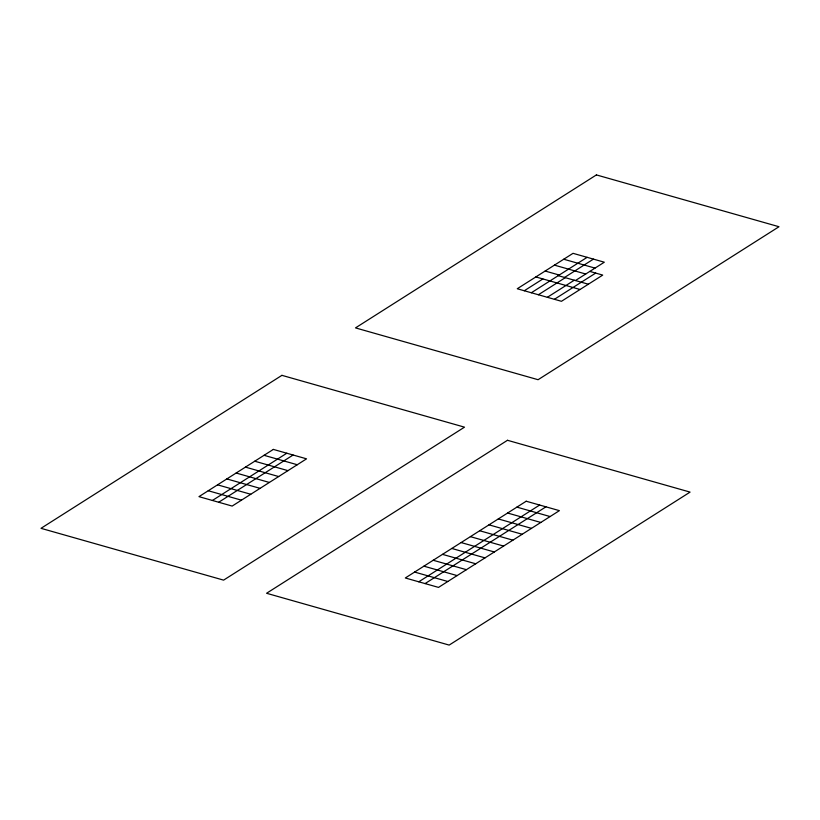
<?xml version="1.0" encoding="UTF-8"?>
<svg xmlns="http://www.w3.org/2000/svg" width="820" height="820" viewBox="0 0 820 820"><rect width="100%" height="100%" fill="white"/><g stroke="black" fill="none" stroke-linecap="round" stroke-linejoin="round"><path stroke-width="1.23" d="M524.298 290.752L542.891 278.943M531.339 292.75L587.13 257.326M212.411 500.466L286.805 453.224M564.549 277.457L593.434 259.12M538.391 294.749L565.298 277.662M218.714 502.25L293.099 455.018M547.36 297.301L574.266 280.214M575.445 280.542L604.319 262.205L573.036 253.329L517.246 288.753L561.454 301.299L602.731 275.089L589.816 271.42M554.402 299.3L595.689 273.091M418.764 581.8L539.652 505.038M425.067 583.584L545.946 506.832M563.74 259.233L595.023 268.109M554.443 265.137L585.726 274.013M545.146 271.041L559.24 275.038M558.246 275.663L588.36 284.212M535.839 276.945L580.047 289.491M516.897 507.129L550.107 516.549M507.601 513.033L540.8 522.453M498.293 518.937L531.503 528.357M264.05 455.315L297.26 464.735M488.997 524.841L522.207 534.261M254.753 461.219L287.953 470.639M479.7 530.745L512.91 540.165M245.446 467.123L278.656 476.543M470.403 536.649L503.613 546.069M236.15 473.027L269.36 482.447M461.106 542.553L494.306 551.973M226.853 478.931L260.063 488.351M451.799 548.457L485.009 557.877M217.556 484.835L250.766 494.265M442.503 554.361L475.713 563.781M208.26 490.739L241.459 500.169M433.206 560.265L466.416 569.685M423.909 566.169L457.119 575.589M414.612 572.073L447.812 581.493M596.406 174.916L355.49 327.897L538.074 379.711L779 226.73L596.406 174.916M281.926 375.345L41 528.326L223.593 580.13L464.509 427.158L281.926 375.345M273.347 449.411L198.952 496.643L232.162 506.073L306.557 458.831L273.347 449.411M507.488 440.289L266.572 593.27L449.165 645.084L690.081 492.102L507.488 440.289M526.194 501.225L405.305 577.977L438.515 587.397L559.404 510.645L526.194 501.225"/></g></svg>
